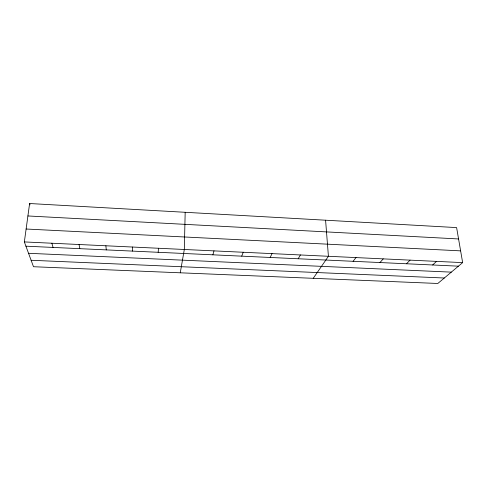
<?xml version="1.0" encoding="UTF-8"?>
<svg xmlns="http://www.w3.org/2000/svg" width="487" height="487" viewBox="0 0 487 487"><rect width="100%" height="100%" fill="white"/><g stroke="black" fill="none" stroke-linecap="round" stroke-linejoin="round"><path stroke-width="0.73" d="M185.176 212.295L184.323 249.478L180.257 272.805M158.165 252.29L158.506 248.26M24.35 241.929L29.61 203.523L456.611 227.593L462.65 262.621L437.807 283.477L33.5 266.724L24.35 241.929L462.65 262.621M212.886 254.823L213.988 250.878M241.729 256.15L243.214 252.26M270.163 257.465L272.026 253.624M298.19 258.761L300.424 254.963M313.238 278.314L328.421 256.284L325.584 220.209M353.087 261.3L356.021 257.586M379.963 262.542L383.239 258.871M406.475 263.765L410.078 260.137M432.626 264.977L436.547 261.385M31.119 260.271L444.314 278.01M28.544 253.295L451.315 272.136M25.921 246.178L458.425 266.17M26.115 229.018L460.623 250.866M27.905 215.96L458.571 238.959M29.61 203.523L30.024 204.857M51.884 243.226L53.046 247.433M79.058 244.511L79.831 248.668M105.88 245.777L106.276 249.892M132.361 247.025L132.385 251.097"/></g></svg>
